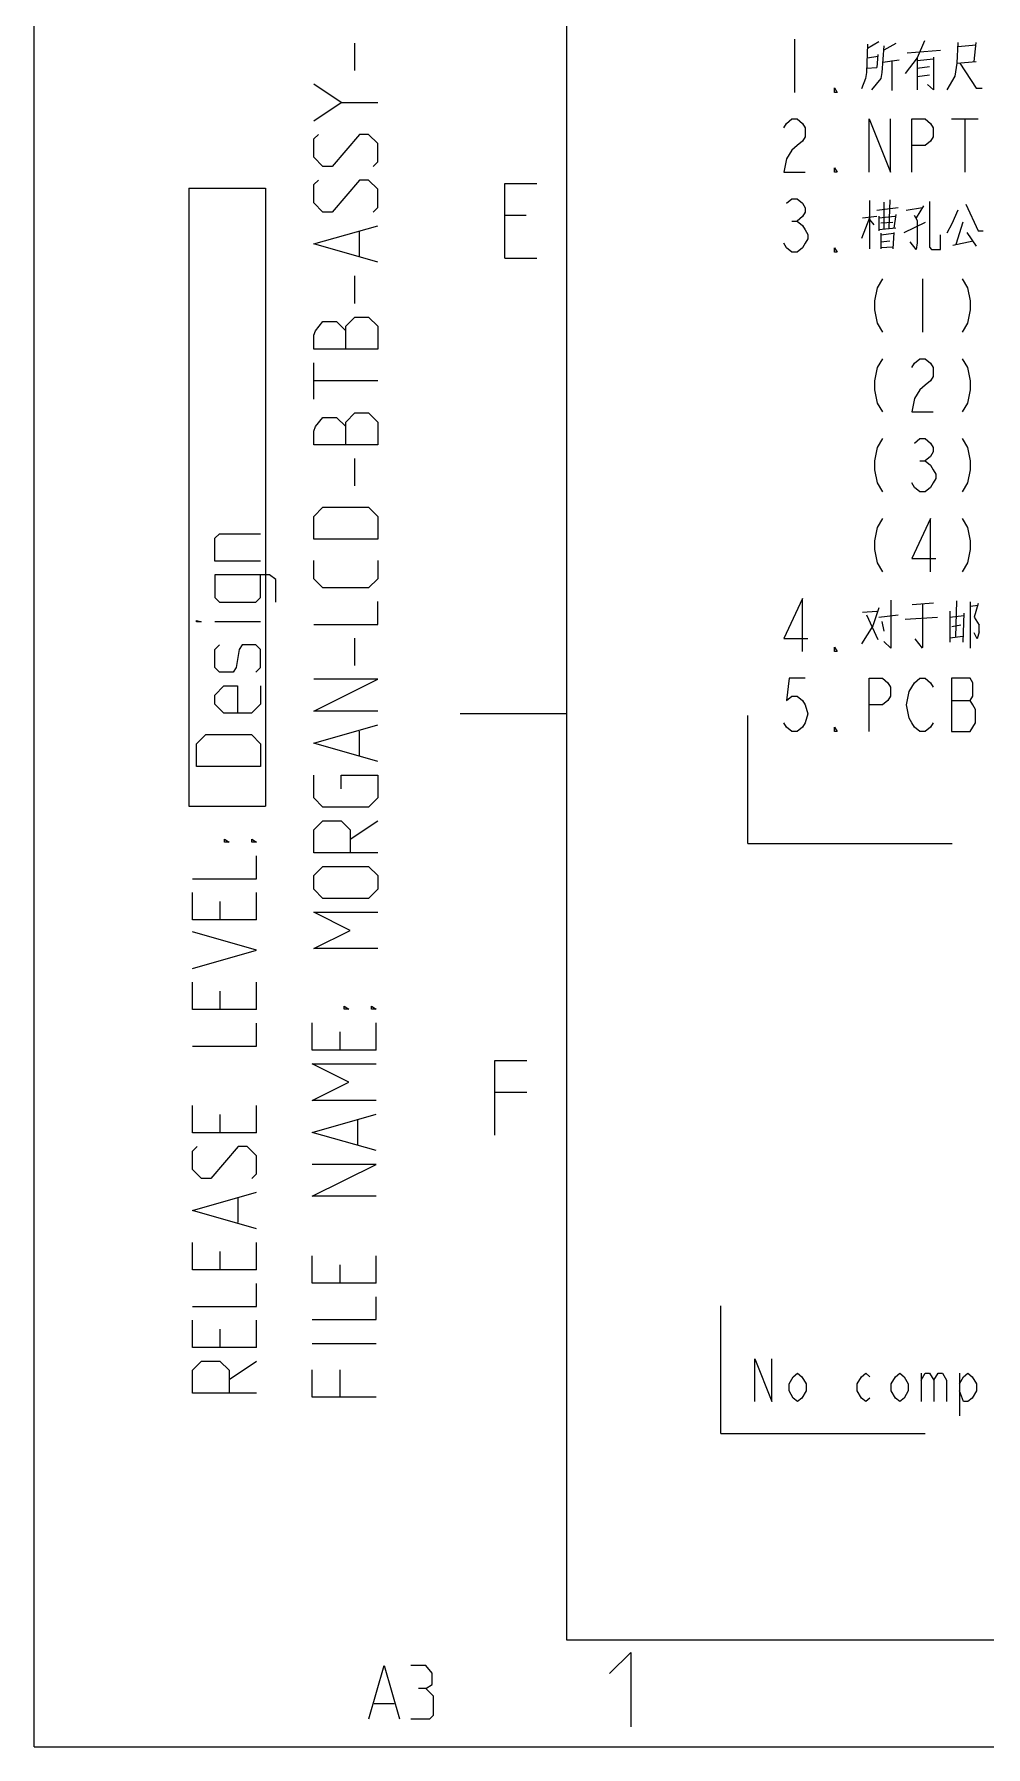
# Model space of a CAD drawing. Header units: millimetres. Extents: x 0 to 420, y 0 to 297.
# Drawn here: x 0 to 44.7, y 0 to 80.4 of the extents above; entities that cross this region are included whole.
import ezdxf

# ---------------------------------------------------------------- set-up
doc = ezdxf.new("R2010")
doc.units = ezdxf.units.MM
doc.header["$LTSCALE"] = 23.1
doc.layers.get('0').update_dxf_attribs({"linetype": 'CONTINUOUS'})

msp = doc.modelspace()

# ---------------------------------------------------------------- linework, layer by layer
at = {"color": 2}
for p, q in [((0, 0), (0, 297)), ((15.0545, 78.6724), (15.0545, 79.9581)), ((35.6966, 80.1462), (35.6966, 77.6462)), ((39.649, 80.0252), (39.1251, 79.7026)), ((40.4585, 79.9446), (39.8871, 79.622)), ((40.9823, 79.501), (42.5537, 79.622)), ((44.2204, 79.8639), (43.3632, 79.7833)), ((44.1251, 79.0978), (44.2204, 79.9849)), ((39.0775, 78.7752), (39.5537, 78.8155)), ((39.1251, 79.2591), (39.6013, 79.3397)), ((39.6013, 79.4204), (39.5537, 78.8155)), ((39.8394, 79.0575), (40.6013, 79.1785)), ((40.268, 79.1381), (40.268, 77.7268)), ((41.4585, 79.2591), (41.4585, 77.7672)), ((41.4585, 79.1381), (42.2204, 79.2188)), ((41.4585, 78.7752), (42.0299, 78.8559)), ((43.3156, 79.0172), (44.2204, 79.0978)), ((14.4116, 77.1724), (13.1259, 78.0295)), ((42.0299, 78.4526), (41.4585, 78.372)), ((43.0716, 76.3962), (44.3216, 76.3962)), ((43.6966, 76.3962), (43.6966, 73.8962)), ((39.2204, 72.5655), (39.2204, 70.3075)), ((39.8871, 72.4849), (39.8871, 71.2349)), ((40.1728, 72.6059), (40.1251, 71.2752)), ((23.0888, 71.8638), (22.0888, 71.8638)), ((35.5716, 71.6045), (35.8216, 71.6045)), ((39.2204, 71.7591), (38.8394, 70.7914)), ((38.887, 71.7591), (39.5537, 71.8397)), ((39.2204, 71.6784), (39.4109, 71.4365)), ((39.5537, 72.122), (40.5537, 72.243)), ((39.649, 71.8397), (39.649, 71.1543)), ((39.649, 71.7591), (40.4109, 71.8397)), ((39.7442, 71.5172), (40.3156, 71.5575)), ((40.4585, 71.9204), (40.3632, 71.2752)), ((40.8394, 71.0736), (41.8394, 71.5575)), ((40.9347, 72.122), (41.6966, 72.243)), ((41.7442, 72.3236), (41.4109, 71.7591)), ((43.6013, 71.5575), (43.268, 70.5091)), ((15.2688, 69.9581), (15.2688, 71.1009)), ((40.4585, 71.2752), (39.649, 71.1946)), ((39.7442, 71.0333), (39.7442, 70.3075)), ((39.7442, 70.9526), (40.3632, 71.0333)), ((40.3632, 71.0736), (40.3156, 70.3075)), ((43.7918, 71.0736), (44.2204, 70.4284)), ((39.7442, 70.6301), (40.1728, 70.6704)), ((40.3156, 70.3881), (39.7442, 70.3478)), ((43.1251, 70.4688), (44.0775, 70.6704)), ((22.0888, 69.8638), (23.5888, 69.8638)), ((15.0545, 67.7438), (15.0545, 69.0295)), ((41.6966, 68.8962), (41.6966, 66.3962)), ((13.1259, 63.2438), (13.1259, 64.9581)), ((16.1259, 64.1009), (13.1259, 64.1009)), ((15.0545, 59.1724), (15.0545, 60.4581)), ((41.5716, 60.3545), (41.8216, 60.3545)), ((38.887, 53.251), (39.5537, 53.2914)), ((39.0775, 53.1301), (39.6013, 51.9607)), ((39.649, 53.0091), (40.5537, 53.1301)), ((41.2204, 53.6139), (42.2204, 53.6946)), ((41.6966, 53.6543), (41.6966, 51.5978)), ((42.9823, 53.2914), (42.9823, 51.8397)), ((42.9823, 53.0091), (43.649, 53.0897)), ((43.268, 52.0817), (43.3156, 53.7752)), ((43.649, 53.2107), (43.6013, 51.8397)), ((43.9347, 53.7349), (43.9347, 51.5575)), ((43.9347, 53.5333), (44.3156, 53.5736)), ((10.6213, 52.7905), (8.4785, 52.7905)), ((39.7918, 52.8075), (39.8871, 52.3639)), ((40.8871, 52.9284), (42.4109, 53.0091)), ((43.5061, 52.6462), (43.0775, 52.5655)), ((44.3632, 52.3236), (44.3632, 52.6462)), ((15.0545, 50.7438), (15.0545, 52.0295)), ((41.6966, 51.5575), (41.3632, 52.001)), ((42.9823, 52.0414), (43.6013, 52.122)), ((43.0716, 49.1045), (43.9466, 49.1045)), ((20, 48.5), (25, 48.5)), ((15.2688, 46.5295), (15.2688, 47.6724)), ((14.8402, 42.6009), (16.1259, 43.4581)), ((8.7159, 39.6687), (8.7159, 38.8116)), ((10.4302, 38.8116), (10.4302, 40.0973)), ((8.7159, 35.4544), (8.7159, 34.5973)), ((10.4302, 34.5973), (10.4302, 35.883)), ((16.0559, 32.6906), (16.0559, 33.9763)), ((14.3416, 33.5478), (14.3416, 32.6906)), ((23.1256, 30.7092), (21.6256, 30.7092)), ((10.4302, 28.8116), (10.4302, 30.0973)), ((8.7159, 29.6687), (8.7159, 28.8116)), ((15.1988, 28.262), (15.1988, 29.4049)), ((9.5731, 24.5973), (9.5731, 25.7401)), ((10.4302, 22.383), (10.4302, 23.6687)), ((8.7159, 23.2401), (8.7159, 22.383)), ((14.3416, 22.6192), (14.3416, 21.762)), ((16.0559, 21.762), (16.0559, 23.0477)), ((8.7159, 19.5973), (8.7159, 18.7401)), ((10.4302, 18.7401), (10.4302, 20.0259)), ((16.0559, 18.9049), (13.0559, 18.9049)), ((9.1445, 17.2401), (10.4302, 18.0973)), ((14.3416, 17.6906), (14.3416, 16.4049)), ((41.6351, 17.5339), (41.6351, 16.2006)), ((43.4351, 17.5339), (43.4351, 15.5339)), ((15.9515, 2.0224), (16.9039, 2.0224)), ((0, 0), (420, 0))]:
    msp.add_line(p, q, dxfattribs=at)
at = {"color": 7}
for p, q in [((25, 5), (25, 292)), ((415, 5), (25, 5))]:
    msp.add_line(p, q, dxfattribs=at)
at = {"color": 3}
for p, q in [((7.2606, 73.1477), (10.8606, 73.1477)), ((7.2606, 73.1477), (7.2606, 44.1477)), ((10.8606, 73.1477), (10.8606, 44.1477)), ((33.4966, 42.3962), (33.4966, 48.3962)), ((7.2606, 44.1477), (10.8606, 44.1477)), ((33.4966, 42.3962), (43.0966, 42.3962)), ((32.2351, 14.7006), (32.2351, 20.7006)), ((32.2351, 14.7006), (41.8351, 14.7006))]:
    msp.add_line(p, q, dxfattribs=at)
at = {"color": 2}
for points in [[(39.1251, 79.9043), (39.0775, 78.5736), (39.0299, 78.2914), (38.8394, 77.8075)], [(39.8871, 79.8236), (39.7918, 78.5736), (39.7442, 78.2914), (39.3156, 77.7672)], [(41.7918, 80.0655), (41.4585, 79.2591), (40.8871, 78.5333)], [(43.3632, 79.9849), (43.3156, 79.0172), (43.2204, 78.4123), (42.8394, 77.7672)], [(42.2204, 79.2994), (42.2204, 77.7672), (41.9347, 78.0091)], [(43.4585, 79.0172), (44.2204, 77.8478), (44.5061, 77.8478)], [(13.1259, 76.3152), (14.4116, 77.1724), (16.1259, 77.1724)], [(37.6966, 77.6462), (37.5716, 77.6462), (37.5716, 77.8545), (37.6966, 77.6462)], [(35.1966, 75.9795), (35.3216, 76.1879), (35.5716, 76.3962), (35.8216, 76.3962), (36.0716, 76.1879), (36.1966, 75.9795), (36.1966, 75.5629), (36.0716, 75.3545), (35.8216, 75.1462), (35.5716, 74.9379), (35.3216, 74.5212), (35.1966, 73.8962), (36.1966, 73.8962)], [(39.1966, 73.8962), (39.1966, 76.3962), (40.1966, 73.8962), (40.1966, 76.3962)], [(41.1966, 73.8962), (41.1966, 76.3962), (41.8216, 76.3962), (42.0716, 76.1879), (42.1966, 75.9795), (42.1966, 75.5629), (42.0716, 75.3545), (41.8216, 75.1462), (41.1966, 75.1462)], [(15.9116, 74.1724), (16.1259, 74.3866), (16.1259, 75.2438), (15.6974, 75.6724), (15.2688, 75.6724), (13.9831, 74.1724), (13.5545, 74.1724), (13.1259, 74.6009), (13.1259, 75.4581), (13.3402, 75.6724)], [(37.6966, 73.8962), (37.5716, 73.8962), (37.5716, 74.1045), (37.6966, 73.8962)], [(15.9116, 72.0295), (16.1259, 72.2438), (16.1259, 73.1009), (15.6974, 73.5295), (15.2688, 73.5295), (13.9831, 72.0295), (13.5545, 72.0295), (13.1259, 72.4581), (13.1259, 73.3152), (13.3402, 73.5295)], [(22.0888, 69.8638), (22.0888, 73.3638), (23.5888, 73.3638)], [(35.3216, 72.4379), (35.5716, 72.6462), (35.8216, 72.6462), (36.0716, 72.4379), (36.1966, 72.2295), (36.1966, 72.0212), (36.0716, 71.8129), (35.8216, 71.6045), (36.0716, 71.3962), (36.1966, 71.1879), (36.3216, 70.9795), (36.3216, 70.7712), (36.1966, 70.5629), (36.0716, 70.3545), (35.8216, 70.1462), (35.5716, 70.1462), (35.3216, 70.3545), (35.1966, 70.5629)], [(42.0299, 72.5252), (42.0299, 70.3881), (42.1251, 70.2672), (42.5537, 70.2672), (42.5537, 70.9526)], [(43.7442, 72.4043), (44.3156, 71.1543), (44.5537, 71.1543)], [(41.3156, 71.8801), (41.4585, 71.6381), (41.4585, 70.5897), (41.4109, 70.2672), (41.1251, 70.6301)], [(43.3632, 72.122), (43.0775, 71.4768), (42.8394, 71.0333)], [(16.1259, 69.6724), (13.1259, 70.5295), (16.1259, 71.3867)], [(37.6966, 70.1462), (37.5716, 70.1462), (37.5716, 70.3545), (37.6966, 70.1462)], [(39.8216, 68.8962), (39.5716, 68.4795), (39.4466, 67.8545), (39.4466, 67.4379), (39.5716, 66.8129), (39.8216, 66.3962)], [(43.5716, 68.8962), (43.8216, 68.4795), (43.9466, 67.8545), (43.9466, 67.4379), (43.8216, 66.8129), (43.5716, 66.3962)], [(16.1259, 65.6009), (13.1259, 65.6009), (13.1259, 66.2438), (13.1974, 66.4581), (13.5545, 66.8866), (14.1974, 66.8866), (14.6259, 66.4581)], [(14.6259, 65.6009), (14.6259, 66.6724), (15.0545, 67.1009), (15.6974, 67.1009), (16.1259, 66.6724), (16.1259, 65.6009)], [(39.8216, 65.1462), (39.5716, 64.7295), (39.4466, 64.1045), (39.4466, 63.6879), (39.5716, 63.0629), (39.8216, 62.6462)], [(41.1966, 64.7295), (41.3216, 64.9379), (41.5716, 65.1462), (41.8216, 65.1462), (42.0716, 64.9379), (42.1966, 64.7295), (42.1966, 64.3129), (42.0716, 64.1045), (41.8216, 63.8962), (41.5716, 63.6879), (41.3216, 63.2712), (41.1966, 62.6462), (42.1966, 62.6462)], [(43.5716, 65.1462), (43.8216, 64.7295), (43.9466, 64.1045), (43.9466, 63.6879), (43.8216, 63.0629), (43.5716, 62.6462)], [(16.1259, 61.1009), (13.1259, 61.1009), (13.1259, 61.7438), (13.1974, 61.9581), (13.5545, 62.3867), (14.1974, 62.3867), (14.6259, 61.9581)], [(14.6259, 61.1009), (14.6259, 62.1724), (15.0545, 62.6009), (15.6974, 62.6009), (16.1259, 62.1724), (16.1259, 61.1009)], [(39.8216, 61.3962), (39.5716, 60.9795), (39.4466, 60.3545), (39.4466, 59.9379), (39.5716, 59.3129), (39.8216, 58.8962)], [(41.3216, 61.1879), (41.5716, 61.3962), (41.8216, 61.3962), (42.0716, 61.1879), (42.1966, 60.9795), (42.1966, 60.7712), (42.0716, 60.5629), (41.8216, 60.3545), (42.0716, 60.1462), (42.1966, 59.9379), (42.3216, 59.7295), (42.3216, 59.5212), (42.1966, 59.3129), (42.0716, 59.1045), (41.8216, 58.8962), (41.5716, 58.8962), (41.3216, 59.1045), (41.1966, 59.3129)], [(43.5716, 61.3962), (43.8216, 60.9795), (43.9466, 60.3545), (43.9466, 59.9379), (43.8216, 59.3129), (43.5716, 58.8962)], [(16.1259, 56.6724), (13.1259, 56.6724), (13.1259, 57.7438), (13.5545, 58.1724), (15.6974, 58.1724), (16.1259, 57.7438), (16.1259, 56.6724)], [(39.8216, 57.6462), (39.5716, 57.2295), (39.4466, 56.6045), (39.4466, 56.1879), (39.5716, 55.5629), (39.8216, 55.1462)], [(42.0716, 55.1462), (42.0716, 57.6462), (41.1966, 55.7712), (42.3216, 55.7712)], [(43.5716, 57.6462), (43.8216, 57.2295), (43.9466, 56.6045), (43.9466, 56.1879), (43.8216, 55.5629), (43.5716, 55.1462)], [(10.6213, 55.6477), (8.4785, 55.6477), (8.4785, 56.7191), (8.6928, 56.9334), (10.6213, 56.9334)], [(16.1259, 55.6724), (16.1259, 54.8152), (15.6974, 54.3866), (13.5545, 54.3866), (13.1259, 54.8152), (13.1259, 55.6724)], [(11.3356, 53.7191), (11.3356, 54.7905), (11.0499, 55.0048), (8.4785, 55.0048), (8.4785, 53.9334), (8.6928, 53.7191), (10.407, 53.7191), (10.6213, 53.9334), (10.6213, 55.0048)], [(36.0716, 51.3962), (36.0716, 53.8962), (35.1966, 52.0212), (36.3216, 52.0212)], [(13.1259, 52.6724), (16.1259, 52.6724), (16.1259, 53.7438)], [(39.649, 53.4526), (39.3632, 52.6059), (38.8394, 51.7591)], [(40.2204, 53.8155), (40.2204, 51.5575), (39.8871, 51.8801)], [(44.3156, 53.6543), (44.1251, 53.0091), (44.3632, 52.6462)], [(7.8356, 52.7905), (7.6213, 52.7905), (7.6213, 52.862), (7.8356, 52.7905)], [(44.3632, 52.3236), (44.268, 52.001), (44.1251, 52.2833)], [(10.407, 50.4334), (10.6213, 50.6477), (10.6213, 51.5048), (10.407, 51.7191), (9.7642, 51.7191), (9.6213, 51.5048), (9.4785, 50.6477), (9.3356, 50.4334), (8.6928, 50.4334), (8.4785, 50.6477), (8.4785, 51.5048), (8.6928, 51.7191)], [(37.6966, 51.3962), (37.5716, 51.3962), (37.5716, 51.6045), (37.6966, 51.3962)], [(16.1259, 48.6009), (13.1259, 48.6009), (16.1259, 50.1009), (13.1259, 50.1009)], [(36.1966, 50.1462), (35.4466, 50.1462), (35.3216, 49.1045), (35.5716, 49.3129), (35.8216, 49.3129), (36.0716, 49.1045), (36.1966, 48.8962), (36.3216, 48.4795), (36.1966, 48.0629), (36.0716, 47.8545), (35.8216, 47.6462), (35.5716, 47.6462), (35.3216, 47.8545), (35.1966, 48.0629)], [(39.1966, 47.6462), (39.1966, 50.1462), (39.8216, 50.1462), (40.0716, 49.9379), (40.1966, 49.7295), (40.1966, 49.3129), (40.0716, 49.1045), (39.8216, 48.8962), (39.1966, 48.8962)], [(42.1966, 48.0629), (42.0716, 47.8545), (41.8216, 47.6462), (41.5716, 47.6462), (41.3216, 47.8545), (41.1966, 48.0629), (41.0716, 48.2712), (40.9466, 48.8962), (41.0716, 49.5212), (41.1966, 49.7295), (41.3216, 49.9379), (41.5716, 50.1462), (41.8216, 50.1462), (42.0716, 49.9379), (42.1966, 49.7295)], [(43.0716, 50.1462), (43.0716, 47.6462), (43.9466, 47.6462), (44.0716, 47.8545), (44.1966, 48.0629), (44.1966, 48.6879), (44.0716, 48.8962), (43.9466, 49.1045), (44.0716, 49.3129), (44.0716, 49.9379), (43.9466, 50.1462), (43.0716, 50.1462)], [(10.6213, 49.7905), (10.6213, 48.9334), (10.1928, 48.5048), (8.907, 48.5048), (8.4785, 48.9334), (8.4785, 49.362), (8.907, 49.7905), (9.5499, 49.7905), (9.5499, 48.5048)], [(10.6213, 46.0048), (7.6213, 46.0048), (7.6213, 47.0763), (8.0499, 47.5048), (10.1928, 47.5048), (10.6213, 47.0763), (10.6213, 46.0048)], [(16.1259, 46.2438), (13.1259, 47.1009), (16.1259, 47.9581)], [(37.6966, 47.6462), (37.5716, 47.6462), (37.5716, 47.8545), (37.6966, 47.6462)], [(14.4116, 44.9581), (14.4116, 45.6009), (16.1259, 45.6009), (16.1259, 44.5295), (15.6974, 44.1009), (13.5545, 44.1009), (13.1259, 44.5295), (13.1259, 45.6009)], [(16.1259, 41.9581), (13.1259, 41.9581), (13.1259, 43.0295), (13.5545, 43.4581), (14.4116, 43.4581), (14.8402, 43.0295), (14.8402, 41.9581)], [(7.4302, 40.7401), (10.4302, 40.7401), (10.4302, 41.8116)], [(9.1445, 42.4544), (8.9302, 42.4544), (8.9302, 42.5973), (9.1445, 42.4544)], [(10.4302, 42.4544), (10.2159, 42.4544), (10.2159, 42.5973), (10.4302, 42.4544)], [(15.6974, 39.8152), (13.5545, 39.8152), (13.1259, 40.2438), (13.1259, 40.8867), (13.5545, 41.3152), (15.6974, 41.3152), (16.1259, 40.8867), (16.1259, 40.2438), (15.6974, 39.8152)], [(10.4302, 38.8116), (7.4302, 38.8116), (7.4302, 40.0973)], [(16.1259, 37.4581), (13.1259, 37.4581), (14.8402, 38.3152), (13.1259, 39.1724), (16.1259, 39.1724)], [(7.4302, 36.5259), (10.4302, 37.383), (7.4302, 38.2401)], [(10.4302, 34.5973), (7.4302, 34.5973), (7.4302, 35.883)], [(14.7702, 34.6192), (14.5559, 34.6192), (14.5559, 34.762), (14.7702, 34.6192)], [(16.0559, 34.6192), (15.8416, 34.6192), (15.8416, 34.762), (16.0559, 34.6192)], [(7.4302, 32.883), (10.4302, 32.883), (10.4302, 33.9544)], [(16.0559, 32.6906), (13.0559, 32.6906), (13.0559, 33.9763)], [(21.6256, 28.7092), (21.6256, 32.2092), (23.1256, 32.2092)], [(16.0559, 30.3335), (13.0559, 30.3335), (14.7702, 31.1906), (13.0559, 32.0478), (16.0559, 32.0478)], [(10.4302, 28.8116), (7.4302, 28.8116), (7.4302, 30.0973)], [(16.0559, 27.9763), (13.0559, 28.8335), (16.0559, 29.6906)], [(10.2159, 26.6687), (10.4302, 26.883), (10.4302, 27.7401), (10.0016, 28.1687), (9.5731, 28.1687), (8.2874, 26.6687), (7.8588, 26.6687), (7.4302, 27.0973), (7.4302, 27.9544), (7.6445, 28.1687)], [(16.0559, 25.8335), (13.0559, 25.8335), (16.0559, 27.3335), (13.0559, 27.3335)], [(10.4302, 24.3116), (7.4302, 25.1687), (10.4302, 26.0259)], [(10.4302, 22.383), (7.4302, 22.383), (7.4302, 23.6687)], [(16.0559, 21.762), (13.0559, 21.762), (13.0559, 23.0477)], [(7.4302, 20.6687), (10.4302, 20.6687), (10.4302, 21.7401)], [(13.0559, 20.0477), (16.0559, 20.0477), (16.0559, 21.1192)], [(10.4302, 18.7401), (7.4302, 18.7401), (7.4302, 20.0259)], [(10.4302, 16.5973), (7.4302, 16.5973), (7.4302, 17.6687), (7.8588, 18.0973), (8.7159, 18.0973), (9.1445, 17.6687), (9.1445, 16.5973)], [(16.0559, 16.4049), (13.0559, 16.4049), (13.0559, 17.6906)], [(33.8351, 16.2006), (33.8351, 18.2006), (34.6351, 16.2006), (34.6351, 18.2006)], [(36.2351, 16.7006), (36.0351, 16.3673), (35.8351, 16.2006), (35.6351, 16.3673), (35.4351, 16.7006), (35.4351, 17.0339), (35.6351, 17.3673), (35.8351, 17.5339), (36.0351, 17.3673), (36.2351, 17.0339), (36.2351, 16.7006)], [(39.2351, 16.3673), (39.0351, 16.2006), (38.8351, 16.3673), (38.6351, 16.7006), (38.6351, 17.0339), (38.8351, 17.3673), (39.0351, 17.5339), (39.2351, 17.3673)], [(41.0351, 16.7006), (40.8351, 16.3673), (40.6351, 16.2006), (40.4351, 16.3673), (40.2351, 16.7006), (40.2351, 17.0339), (40.4351, 17.3673), (40.6351, 17.5339), (40.8351, 17.3673), (41.0351, 17.0339), (41.0351, 16.7006)], [(41.6351, 17.2006), (41.8351, 17.5339), (42.0351, 17.5339), (42.2351, 17.2006), (42.2351, 16.2006)], [(42.2351, 17.2006), (42.4351, 17.5339), (42.6351, 17.5339), (42.8351, 17.2006), (42.8351, 16.2006)], [(43.4351, 17.0339), (43.6351, 17.3673), (43.8351, 17.5339), (44.0351, 17.3673), (44.2351, 17.0339), (44.2351, 16.7006), (44.0351, 16.3673), (43.8351, 16.2006), (43.6351, 16.2006), (43.4351, 16.7006)], [(27.0156, 3.4301), (28.0156, 4.4301), (28.0156, 0.9301)], [(15.7134, 1.3081), (16.4277, 3.8081), (17.142, 1.3081)], [(18.392, 2.7367), (18.6896, 2.9152), (18.6896, 3.451), (18.392, 3.8081), (17.6777, 3.8081)], [(17.6777, 1.3081), (18.5706, 1.3081), (18.7491, 1.4867), (18.7491, 2.3795), (18.392, 2.7367), (18.0349, 2.7367)]]:
    msp.add_lwpolyline(points, dxfattribs=at)

doc.saveas('drawing.dxf')
